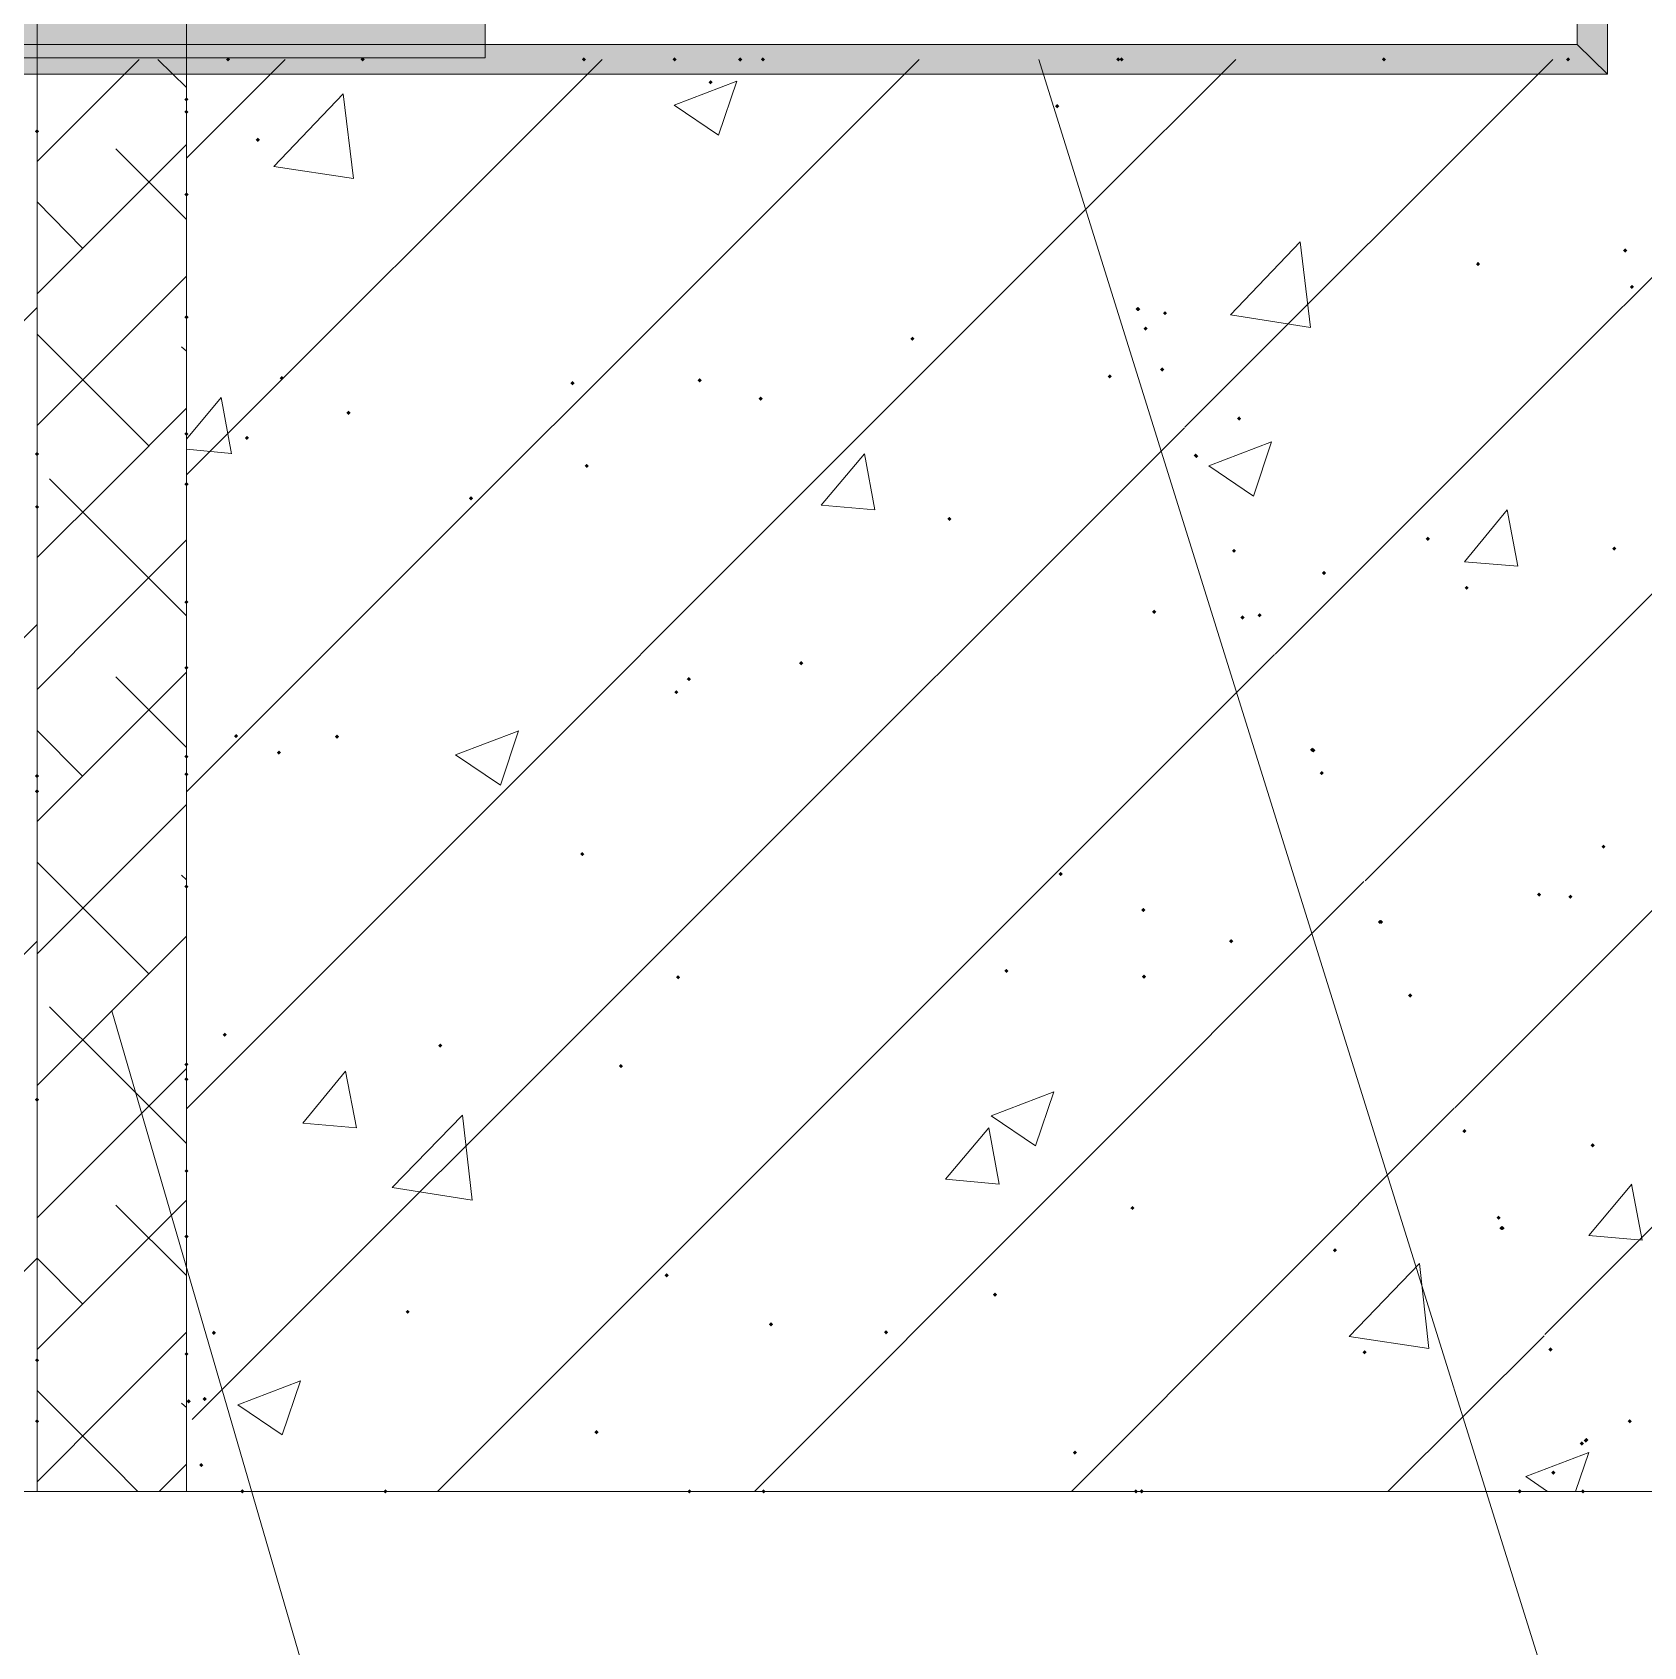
# Model space of a CAD drawing. Header units: millimetres. Extents: x -30643 to 86172, y -19411 to 63186.
# Drawn here: x 45271 to 47259, y -2830 to -837 of the extents above; entities that cross this region are included whole.
import ezdxf

# ---------------------------------------------------------------- set-up
doc = ezdxf.new("R2010")
doc.units = ezdxf.units.MM

msp = doc.modelspace()

# ---------------------------------------------------------------- hatches: boundary and pattern name
h = msp.add_hatch(color=0)
h.dxf.hatch_style = 2
h.paths.add_polyline_path([(47177.3, -743.5), (47214.6, -706.9), (47214.6, -888.4), (47177.3, -851.8)])
h = msp.add_hatch(color=0)
h.dxf.hatch_style = 2
h.paths.add_polyline_path([(43525.2, -868), (43525.2, -720.2), (45829.7, -720.2), (45829.7, -868)])
h = msp.add_hatch(color=0)
h.dxf.hatch_style = 2
h.paths.add_polyline_path([(47177.3, -851.8), (47214.6, -888.4), (43525.2, -888.4), (43525.2, -851.8)])
h = msp.add_hatch(color=0)
h.dxf.hatch_style = 2
h.paths.add_polyline_path([(45512.4, -872.7), (45509.8, -870.1), (45512.4, -867.5), (45515, -870.1)])
h = msp.add_hatch(color=0)
h.dxf.hatch_style = 2
h.paths.add_polyline_path([(45512.4, -872.7), (45509.8, -870.1), (45512.4, -867.5), (45515, -870.1)])
h = msp.add_hatch(color=0)
h.dxf.hatch_style = 2
h.paths.add_polyline_path([(45512.4, -872.7), (45509.8, -870.1), (45512.4, -867.5), (45515, -870.1)])
h = msp.add_hatch(color=0)
h.dxf.hatch_style = 2
h.paths.add_polyline_path([(45678.4, -872.7), (45675.8, -870.1), (45678.4, -867.5), (45681.1, -870.1)])
h = msp.add_hatch(color=0)
h.dxf.hatch_style = 2
h.paths.add_polyline_path([(45678.4, -872.7), (45675.8, -870.1), (45678.4, -867.5), (45681.1, -870.1)])
h = msp.add_hatch(color=0)
h.dxf.hatch_style = 2
h.paths.add_polyline_path([(45951.5, -872.7), (45948.9, -870.1), (45951.5, -867.5), (45954.1, -870.1)])
h = msp.add_hatch(color=0)
h.dxf.hatch_style = 2
h.paths.add_polyline_path([(46063.4, -872.7), (46060.8, -870.1), (46063.4, -867.5), (46066, -870.1)])
h = msp.add_hatch(color=0)
h.dxf.hatch_style = 2
h.paths.add_polyline_path([(46063.4, -872.7), (46060.8, -870.1), (46063.4, -867.5), (46066, -870.1)])
h = msp.add_hatch(color=0)
h.dxf.hatch_style = 2
h.paths.add_polyline_path([(46063.4, -872.7), (46060.8, -870.1), (46063.4, -867.5), (46066, -870.1)])
h = msp.add_hatch(color=0)
h.dxf.hatch_style = 2
h.paths.add_polyline_path([(46144.3, -872.7), (46141.7, -870.1), (46144.3, -867.5), (46146.9, -870.1)])
h = msp.add_hatch(color=0)
h.dxf.hatch_style = 2
h.paths.add_polyline_path([(46172.4, -872.7), (46169.8, -870.1), (46172.4, -867.5), (46175, -870.1)])
h = msp.add_hatch(color=0)
h.dxf.hatch_style = 2
h.paths.add_polyline_path([(46172.4, -872.7), (46169.8, -870.1), (46172.4, -867.5), (46175, -870.1)])
h = msp.add_hatch(color=0)
h.dxf.hatch_style = 2
h.paths.add_polyline_path([(46172.4, -872.7), (46169.8, -870.1), (46172.4, -867.5), (46175, -870.1)])
h = msp.add_hatch(color=0)
h.dxf.hatch_style = 2
h.paths.add_polyline_path([(46610.8, -872.7), (46608.2, -870.1), (46610.8, -867.5), (46613.4, -870.1)])
h = msp.add_hatch(color=0)
h.dxf.hatch_style = 2
h.paths.add_polyline_path([(46615, -872.7), (46612.4, -870.1), (46615, -867.5), (46617.6, -870.1)])
h = msp.add_hatch(color=0)
h.dxf.hatch_style = 2
h.paths.add_polyline_path([(46615, -872.7), (46612.4, -870.1), (46615, -867.5), (46617.6, -870.1)])
h = msp.add_hatch(color=0)
h.dxf.hatch_style = 2
h.paths.add_polyline_path([(46615, -872.7), (46612.4, -870.1), (46615, -867.5), (46617.6, -870.1)])
h = msp.add_hatch(color=0)
h.dxf.hatch_style = 2
h.paths.add_polyline_path([(46938.7, -872.7), (46936.1, -870.1), (46938.7, -867.5), (46941.3, -870.1)])
h = msp.add_hatch(color=0)
h.dxf.hatch_style = 2
h.paths.add_polyline_path([(46938.7, -872.7), (46936.1, -870.1), (46938.7, -867.5), (46941.3, -870.1)])
h = msp.add_hatch(color=0)
h.dxf.hatch_style = 2
h.paths.add_polyline_path([(46938.7, -872.7), (46936.1, -870.1), (46938.7, -867.5), (46941.3, -870.1)])
h = msp.add_hatch(color=0)
h.dxf.hatch_style = 2
h.paths.add_polyline_path([(47166, -872.7), (47163.4, -870.1), (47166, -867.5), (47168.6, -870.1)])
h = msp.add_hatch(color=0)
h.dxf.hatch_style = 2
h.paths.add_polyline_path([(47166, -872.7), (47163.4, -870.1), (47166, -867.5), (47168.6, -870.1)])
h = msp.add_hatch(color=0)
h.dxf.hatch_style = 2
h.paths.add_polyline_path([(47166, -872.7), (47163.4, -870.1), (47166, -867.5), (47168.6, -870.1)])
h = msp.add_hatch(color=0)
h.dxf.hatch_style = 2
h.paths.add_polyline_path([(46107.7, -900.9), (46105.1, -898.3), (46107.7, -895.7), (46110.3, -898.3)])
h = msp.add_hatch(color=0)
h.dxf.hatch_style = 2
h.paths.add_polyline_path([(45461, -922), (45458.4, -919.4), (45461, -916.8), (45463.6, -919.4)])
h = msp.add_hatch(color=0)
h.dxf.hatch_style = 2
h.paths.add_polyline_path([(45461, -922), (45458.4, -919.4), (45461, -916.8), (45463.6, -919.4)])
h = msp.add_hatch(color=0)
h.dxf.hatch_style = 2
h.paths.add_polyline_path([(45461, -922), (45458.4, -919.4), (45461, -916.8), (45463.6, -919.4)])
h = msp.add_hatch(color=0)
h.dxf.hatch_style = 2
h.paths.add_polyline_path([(45461, -937.5), (45458.4, -934.9), (45461, -932.3), (45463.6, -934.9)])
h = msp.add_hatch(color=0)
h.dxf.hatch_style = 2
h.paths.add_polyline_path([(45461, -937.5), (45458.4, -934.9), (45461, -932.3), (45463.6, -934.9)])
h = msp.add_hatch(color=0)
h.dxf.hatch_style = 2
h.paths.add_polyline_path([(46535.5, -930.4), (46532.9, -927.8), (46535.5, -925.2), (46538.1, -927.8)])
h = msp.add_hatch(color=0)
h.dxf.hatch_style = 2
h.paths.add_polyline_path([(46535.5, -930.4), (46532.9, -927.8), (46535.5, -925.2), (46538.1, -927.8)])
h = msp.add_hatch(color=0)
h.dxf.hatch_style = 2
h.paths.add_polyline_path([(46535.5, -930.4), (46532.9, -927.8), (46535.5, -925.2), (46538.1, -927.8)])
h = msp.add_hatch(color=0)
h.dxf.hatch_style = 2
h.paths.add_polyline_path([(45276.6, -961.4), (45274, -958.8), (45276.6, -956.2), (45279.2, -958.8)])
h = msp.add_hatch(color=0)
h.dxf.hatch_style = 2
h.paths.add_polyline_path([(45549, -972), (45546.4, -969.4), (45549, -966.7), (45551.6, -969.4)])
h = msp.add_hatch(color=0)
h.dxf.hatch_style = 2
h.paths.add_polyline_path([(45461, -1039.5), (45458.4, -1036.9), (45461, -1034.3), (45463.6, -1036.9)])
h = msp.add_hatch(color=0)
h.dxf.hatch_style = 2
h.paths.add_polyline_path([(45461, -1039.5), (45458.4, -1036.9), (45461, -1034.3), (45463.6, -1036.9)])
h = msp.add_hatch(color=0)
h.dxf.hatch_style = 2
h.paths.add_polyline_path([(45461, -1039.5), (45458.4, -1036.9), (45461, -1034.3), (45463.6, -1036.9)])
h = msp.add_hatch(color=0)
h.dxf.hatch_style = 2
h.paths.add_polyline_path([(47236.4, -1108.5), (47233.8, -1105.9), (47236.4, -1103.3), (47239, -1105.9)])
h = msp.add_hatch(color=0)
h.dxf.hatch_style = 2
h.paths.add_polyline_path([(47054.8, -1125.4), (47052.2, -1122.8), (47054.8, -1120.1), (47057.4, -1122.8)])
h = msp.add_hatch(color=0)
h.dxf.hatch_style = 2
h.paths.add_polyline_path([(47244.8, -1153.5), (47242.2, -1150.9), (47244.8, -1148.3), (47247.4, -1150.9)])
h = msp.add_hatch(color=0)
h.dxf.hatch_style = 2
h.paths.add_polyline_path([(46634.7, -1180.9), (46632.1, -1178.3), (46634.7, -1175.7), (46637.4, -1178.3)])
h = msp.add_hatch(color=0)
h.dxf.hatch_style = 2
h.paths.add_polyline_path([(46635.5, -1180.9), (46632.8, -1178.3), (46635.5, -1175.7), (46638.1, -1178.3)])
h = msp.add_hatch(color=0)
h.dxf.hatch_style = 2
h.paths.add_polyline_path([(46635.5, -1180.9), (46632.8, -1178.3), (46635.5, -1175.7), (46638.1, -1178.3)])
h = msp.add_hatch(color=0)
h.dxf.hatch_style = 2
h.paths.add_polyline_path([(45461, -1190.8), (45458.4, -1188.2), (45461, -1185.6), (45463.6, -1188.2)])
h = msp.add_hatch(color=0)
h.dxf.hatch_style = 2
h.paths.add_polyline_path([(45461, -1190.8), (45458.4, -1188.2), (45461, -1185.6), (45463.6, -1188.2)])
h = msp.add_hatch(color=0)
h.dxf.hatch_style = 2
h.paths.add_polyline_path([(45461, -1190.8), (45458.4, -1188.2), (45461, -1185.6), (45463.6, -1188.2)])
h = msp.add_hatch(color=0)
h.dxf.hatch_style = 2
h.paths.add_polyline_path([(46668.5, -1185.9), (46665.9, -1183.3), (46668.5, -1180.7), (46671.1, -1183.3)])
h = msp.add_hatch(color=0)
h.dxf.hatch_style = 2
h.paths.add_polyline_path([(46356.8, -1217.5), (46354.2, -1214.9), (46356.8, -1212.3), (46359.4, -1214.9)])
h = msp.add_hatch(color=0)
h.dxf.hatch_style = 2
h.paths.add_polyline_path([(46644.6, -1204.9), (46642, -1202.3), (46644.6, -1199.7), (46647.2, -1202.3)])
h = msp.add_hatch(color=0)
h.dxf.hatch_style = 2
h.paths.add_polyline_path([(46644.6, -1204.9), (46642, -1202.3), (46644.6, -1199.7), (46647.2, -1202.3)])
h = msp.add_hatch(color=0)
h.dxf.hatch_style = 2
h.paths.add_polyline_path([(46644.6, -1204.9), (46642, -1202.3), (46644.6, -1199.7), (46647.2, -1202.3)])
h = msp.add_hatch(color=0)
h.dxf.hatch_style = 2
h.paths.add_polyline_path([(46665, -1255.5), (46662.4, -1252.9), (46665, -1250.3), (46667.6, -1252.9)])
h = msp.add_hatch(color=0)
h.dxf.hatch_style = 2
h.paths.add_polyline_path([(46665, -1255.5), (46662.4, -1252.9), (46665, -1250.3), (46667.6, -1252.9)])
h = msp.add_hatch(color=0)
h.dxf.hatch_style = 2
h.paths.add_polyline_path([(46665, -1255.5), (46662.4, -1252.9), (46665, -1250.3), (46667.6, -1252.9)])
h = msp.add_hatch(color=0)
h.dxf.hatch_style = 2
h.paths.add_polyline_path([(45578.5, -1266.1), (45575.9, -1263.5), (45578.5, -1260.9), (45581.1, -1263.5)])
h = msp.add_hatch(color=0)
h.dxf.hatch_style = 2
h.paths.add_polyline_path([(45937.4, -1272.4), (45934.8, -1269.8), (45937.4, -1267.2), (45940, -1269.8)])
h = msp.add_hatch(color=0)
h.dxf.hatch_style = 2
h.paths.add_polyline_path([(46094.3, -1268.9), (46091.7, -1266.3), (46094.3, -1263.7), (46096.9, -1266.3)])
h = msp.add_hatch(color=0)
h.dxf.hatch_style = 2
h.paths.add_polyline_path([(46600.3, -1264), (46597.7, -1261.4), (46600.3, -1258.8), (46602.9, -1261.4)])
h = msp.add_hatch(color=0)
h.dxf.hatch_style = 2
h.paths.add_polyline_path([(46169.6, -1291.4), (46167, -1288.8), (46169.6, -1286.2), (46172.2, -1288.8)])
h = msp.add_hatch(color=0)
h.dxf.hatch_style = 2
h.paths.add_polyline_path([(45660.9, -1309), (45658.3, -1306.4), (45660.9, -1303.8), (45663.5, -1306.4)])
h = msp.add_hatch(color=0)
h.dxf.hatch_style = 2
h.paths.add_polyline_path([(46760, -1316.1), (46757.4, -1313.5), (46760, -1310.8), (46762.6, -1313.5)])
h = msp.add_hatch(color=0)
h.dxf.hatch_style = 2
h.paths.add_polyline_path([(45461, -1335.1), (45458.4, -1332.4), (45461, -1329.8), (45463.6, -1332.4)])
h = msp.add_hatch(color=0)
h.dxf.hatch_style = 2
h.paths.add_polyline_path([(45461, -1335.1), (45458.4, -1332.4), (45461, -1329.8), (45463.6, -1332.4)])
h = msp.add_hatch(color=0)
h.dxf.hatch_style = 2
h.paths.add_polyline_path([(45535.6, -1340), (45533, -1337.4), (45535.6, -1334.8), (45538.2, -1337.4)])
h = msp.add_hatch(color=0)
h.dxf.hatch_style = 2
h.paths.add_polyline_path([(45276.6, -1359.7), (45274, -1357.1), (45276.6, -1354.5), (45279.2, -1357.1)])
h = msp.add_hatch(color=0)
h.dxf.hatch_style = 2
h.paths.add_polyline_path([(45955, -1374.5), (45952.4, -1371.9), (45955, -1369.3), (45957.6, -1371.9)])
h = msp.add_hatch(color=0)
h.dxf.hatch_style = 2
h.paths.add_polyline_path([(46706.5, -1361.8), (46703.9, -1359.2), (46706.5, -1356.6), (46709.1, -1359.2)])
h = msp.add_hatch(color=0)
h.dxf.hatch_style = 2
h.paths.add_polyline_path([(46706.5, -1361.8), (46703.9, -1359.2), (46706.5, -1356.6), (46709.1, -1359.2)])
h = msp.add_hatch(color=0)
h.dxf.hatch_style = 2
h.paths.add_polyline_path([(46707.2, -1362.5), (46704.6, -1359.9), (46707.2, -1357.3), (46709.8, -1359.9)])
h = msp.add_hatch(color=0)
h.dxf.hatch_style = 2
h.paths.add_polyline_path([(45461, -1397), (45458.4, -1394.4), (45461, -1391.8), (45463.6, -1394.4)])
h = msp.add_hatch(color=0)
h.dxf.hatch_style = 2
h.paths.add_polyline_path([(45461, -1397), (45458.4, -1394.4), (45461, -1391.8), (45463.6, -1394.4)])
h = msp.add_hatch(color=0)
h.dxf.hatch_style = 2
h.paths.add_polyline_path([(45461, -1397), (45458.4, -1394.4), (45461, -1391.8), (45463.6, -1394.4)])
h = msp.add_hatch(color=0)
h.dxf.hatch_style = 2
h.paths.add_polyline_path([(45812.1, -1414.6), (45809.5, -1412), (45812.1, -1409.4), (45814.7, -1412)])
h = msp.add_hatch(color=0)
h.dxf.hatch_style = 2
h.paths.add_polyline_path([(45276.6, -1425.1), (45274, -1422.5), (45276.6, -1419.9), (45279.2, -1422.5)])
h = msp.add_hatch(color=0)
h.dxf.hatch_style = 2
h.paths.add_polyline_path([(46402.5, -1439.9), (46399.9, -1437.3), (46402.5, -1434.7), (46405.1, -1437.3)])
h = msp.add_hatch(color=0)
h.dxf.hatch_style = 2
h.paths.add_polyline_path([(46753.7, -1479.3), (46751.1, -1476.7), (46753.7, -1474.1), (46756.3, -1476.7)])
h = msp.add_hatch(color=0)
h.dxf.hatch_style = 2
h.paths.add_polyline_path([(46753.7, -1479.3), (46751.1, -1476.7), (46753.7, -1474.1), (46756.3, -1476.7)])
h = msp.add_hatch(color=0)
h.dxf.hatch_style = 2
h.paths.add_polyline_path([(46753.7, -1479.3), (46751.1, -1476.7), (46753.7, -1474.1), (46756.3, -1476.7)])
h = msp.add_hatch(color=0)
h.dxf.hatch_style = 2
h.paths.add_polyline_path([(46992.9, -1464.5), (46990.3, -1461.9), (46992.9, -1459.3), (46995.5, -1461.9)])
h = msp.add_hatch(color=0)
h.dxf.hatch_style = 2
h.paths.add_polyline_path([(47223, -1476.5), (47220.4, -1473.9), (47223, -1471.3), (47225.6, -1473.9)])
h = msp.add_hatch(color=0)
h.dxf.hatch_style = 2
h.paths.add_polyline_path([(46864.8, -1506.8), (46862.2, -1504.1), (46864.8, -1501.5), (46867.5, -1504.1)])
h = msp.add_hatch(color=0)
h.dxf.hatch_style = 2
h.paths.add_polyline_path([(47040.8, -1525), (47038.2, -1522.4), (47040.8, -1519.8), (47043.4, -1522.4)])
h = msp.add_hatch(color=0)
h.dxf.hatch_style = 2
h.paths.add_polyline_path([(45461, -1542.6), (45458.4, -1540), (45461, -1537.4), (45463.6, -1540)])
h = msp.add_hatch(color=0)
h.dxf.hatch_style = 2
h.paths.add_polyline_path([(45461, -1542.6), (45458.4, -1540), (45461, -1537.4), (45463.6, -1540)])
h = msp.add_hatch(color=0)
h.dxf.hatch_style = 2
h.paths.add_polyline_path([(46655.2, -1554.6), (46652.5, -1552), (46655.2, -1549.4), (46657.8, -1552)])
h = msp.add_hatch(color=0)
h.dxf.hatch_style = 2
h.paths.add_polyline_path([(46785.3, -1558.8), (46782.7, -1556.2), (46785.3, -1553.6), (46787.9, -1556.2)])
h = msp.add_hatch(color=0)
h.dxf.hatch_style = 2
h.paths.add_polyline_path([(46785.3, -1558.8), (46782.7, -1556.2), (46785.3, -1553.6), (46787.9, -1556.2)])
h = msp.add_hatch(color=0)
h.dxf.hatch_style = 2
h.paths.add_polyline_path([(46785.3, -1558.8), (46782.7, -1556.2), (46785.3, -1553.6), (46787.9, -1556.2)])
h = msp.add_hatch(color=0)
h.dxf.hatch_style = 2
h.paths.add_polyline_path([(46764.2, -1561.6), (46761.6, -1559), (46764.2, -1556.4), (46766.8, -1559)])
h = msp.add_hatch(color=0)
h.dxf.hatch_style = 2
h.paths.add_polyline_path([(46219.6, -1617.9), (46217, -1615.3), (46219.6, -1612.7), (46222.2, -1615.3)])
h = msp.add_hatch(color=0)
h.dxf.hatch_style = 2
h.paths.add_polyline_path([(45461, -1623.6), (45458.4, -1621), (45461, -1618.4), (45463.6, -1621)])
h = msp.add_hatch(color=0)
h.dxf.hatch_style = 2
h.paths.add_polyline_path([(46081, -1637.6), (46078.3, -1635), (46081, -1632.4), (46083.6, -1635)])
h = msp.add_hatch(color=0)
h.dxf.hatch_style = 2
h.paths.add_polyline_path([(46065.5, -1653.8), (46062.9, -1651.2), (46065.5, -1648.6), (46068.1, -1651.2)])
h = msp.add_hatch(color=0)
h.dxf.hatch_style = 2
h.paths.add_polyline_path([(45522.2, -1708), (45519.6, -1705.4), (45522.2, -1702.8), (45524.8, -1705.4)])
h = msp.add_hatch(color=0)
h.dxf.hatch_style = 2
h.paths.add_polyline_path([(45646.8, -1708.7), (45644.2, -1706.1), (45646.8, -1703.5), (45649.4, -1706.1)])
h = msp.add_hatch(color=0)
h.dxf.hatch_style = 2
h.paths.add_polyline_path([(45461, -1733.3), (45458.4, -1730.7), (45461, -1728.1), (45463.6, -1730.7)])
h = msp.add_hatch(color=0)
h.dxf.hatch_style = 2
h.paths.add_polyline_path([(45461, -1733.3), (45458.4, -1730.7), (45461, -1728.1), (45463.6, -1730.7)])
h = msp.add_hatch(color=0)
h.dxf.hatch_style = 2
h.paths.add_polyline_path([(45461, -1733.3), (45458.4, -1730.7), (45461, -1728.1), (45463.6, -1730.7)])
h = msp.add_hatch(color=0)
h.dxf.hatch_style = 2
h.paths.add_polyline_path([(45575, -1728.4), (45572.4, -1725.8), (45575, -1723.2), (45577.6, -1725.8)])
h = msp.add_hatch(color=0)
h.dxf.hatch_style = 2
h.paths.add_polyline_path([(46850.1, -1724.9), (46847.5, -1722.3), (46850.1, -1719.7), (46852.7, -1722.3)])
h = msp.add_hatch(color=0)
h.dxf.hatch_style = 2
h.paths.add_polyline_path([(46851.5, -1725.6), (46848.9, -1723), (46851.5, -1720.4), (46854.1, -1723)])
h = msp.add_hatch(color=0)
h.dxf.hatch_style = 2
h.paths.add_polyline_path([(46851.5, -1725.6), (46848.9, -1723), (46851.5, -1720.4), (46854.1, -1723)])
h = msp.add_hatch(color=0)
h.dxf.hatch_style = 2
h.paths.add_polyline_path([(45276.6, -1757.3), (45274, -1754.7), (45276.6, -1752.1), (45279.2, -1754.7)])
h = msp.add_hatch(color=0)
h.dxf.hatch_style = 2
h.paths.add_polyline_path([(45461, -1755.1), (45458.4, -1752.5), (45461, -1749.9), (45463.6, -1752.5)])
h = msp.add_hatch(color=0)
h.dxf.hatch_style = 2
h.paths.add_polyline_path([(45461, -1755.1), (45458.4, -1752.5), (45461, -1749.9), (45463.6, -1752.5)])
h = msp.add_hatch(color=0)
h.dxf.hatch_style = 2
h.paths.add_polyline_path([(45461, -1755.1), (45458.4, -1752.5), (45461, -1749.9), (45463.6, -1752.5)])
h = msp.add_hatch(color=0)
h.dxf.hatch_style = 2
h.paths.add_polyline_path([(46862, -1753.7), (46859.4, -1751.1), (46862, -1748.5), (46864.6, -1751.1)])
h = msp.add_hatch(color=0)
h.dxf.hatch_style = 2
h.paths.add_polyline_path([(46862, -1753.7), (46859.4, -1751.1), (46862, -1748.5), (46864.6, -1751.1)])
h = msp.add_hatch(color=0)
h.dxf.hatch_style = 2
h.paths.add_polyline_path([(46862, -1753.7), (46859.4, -1751.1), (46862, -1748.5), (46864.6, -1751.1)])
h = msp.add_hatch(color=0)
h.dxf.hatch_style = 2
h.paths.add_polyline_path([(45276.6, -1776.3), (45274, -1773.7), (45276.6, -1771.1), (45279.2, -1773.7)])
h = msp.add_hatch(color=0)
h.dxf.hatch_style = 2
h.paths.add_polyline_path([(45949.4, -1853.7), (45946.8, -1851.1), (45949.4, -1848.5), (45952, -1851.1)])
h = msp.add_hatch(color=0)
h.dxf.hatch_style = 2
h.paths.add_polyline_path([(47209.7, -1844.5), (47207, -1841.9), (47209.7, -1839.3), (47212.3, -1841.9)])
h = msp.add_hatch(color=0)
h.dxf.hatch_style = 2
h.paths.add_polyline_path([(46539.8, -1878.3), (46537.1, -1875.7), (46539.8, -1873.1), (46542.4, -1875.7)])
h = msp.add_hatch(color=0)
h.dxf.hatch_style = 2
h.paths.add_polyline_path([(45461, -1893.8), (45458.4, -1891.2), (45461, -1888.6), (45463.6, -1891.2)])
h = msp.add_hatch(color=0)
h.dxf.hatch_style = 2
h.paths.add_polyline_path([(45461, -1893.8), (45458.4, -1891.2), (45461, -1888.6), (45463.6, -1891.2)])
h = msp.add_hatch(color=0)
h.dxf.hatch_style = 2
h.paths.add_polyline_path([(45461, -1893.8), (45458.4, -1891.2), (45461, -1888.6), (45463.6, -1891.2)])
h = msp.add_hatch(color=0)
h.dxf.hatch_style = 2
h.paths.add_polyline_path([(47130.1, -1903.6), (47127.5, -1901), (47130.1, -1898.4), (47132.7, -1901)])
h = msp.add_hatch(color=0)
h.dxf.hatch_style = 2
h.paths.add_polyline_path([(47168.8, -1906.4), (47166.2, -1903.8), (47168.8, -1901.2), (47171.4, -1903.8)])
h = msp.add_hatch(color=0)
h.dxf.hatch_style = 2
h.paths.add_polyline_path([(46641.8, -1922.6), (46639.2, -1920), (46641.8, -1917.4), (46644.4, -1920)])
h = msp.add_hatch(color=0)
h.dxf.hatch_style = 2
h.paths.add_polyline_path([(46933.8, -1937.4), (46931.2, -1934.8), (46933.8, -1932.2), (46936.4, -1934.8)])
h = msp.add_hatch(color=0)
h.dxf.hatch_style = 2
h.paths.add_polyline_path([(46933.8, -1937.4), (46931.2, -1934.8), (46933.8, -1932.2), (46936.4, -1934.8)])
h = msp.add_hatch(color=0)
h.dxf.hatch_style = 2
h.paths.add_polyline_path([(46935.2, -1937.4), (46932.6, -1934.8), (46935.2, -1932.2), (46937.8, -1934.8)])
h = msp.add_hatch(color=0)
h.dxf.hatch_style = 2
h.paths.add_polyline_path([(46750.2, -1961.3), (46747.5, -1958.7), (46750.2, -1956.1), (46752.8, -1958.7)])
h = msp.add_hatch(color=0)
h.dxf.hatch_style = 2
h.paths.add_polyline_path([(46472.9, -1997.9), (46470.3, -1995.3), (46472.9, -1992.7), (46475.5, -1995.3)])
h = msp.add_hatch(color=0)
h.dxf.hatch_style = 2
h.paths.add_polyline_path([(46067.6, -2005.7), (46065, -2003.1), (46067.6, -2000.5), (46070.2, -2003.1)])
h = msp.add_hatch(color=0)
h.dxf.hatch_style = 2
h.paths.add_polyline_path([(46642.5, -2005), (46639.9, -2002.4), (46642.5, -1999.7), (46645.1, -2002.4)])
h = msp.add_hatch(color=0)
h.dxf.hatch_style = 2
h.paths.add_polyline_path([(46971.1, -2028.2), (46968.5, -2025.6), (46971.1, -2023), (46973.7, -2025.6)])
h = msp.add_hatch(color=0)
h.dxf.hatch_style = 2
h.paths.add_polyline_path([(46971.1, -2028.2), (46968.5, -2025.6), (46971.1, -2023), (46973.7, -2025.6)])
h = msp.add_hatch(color=0)
h.dxf.hatch_style = 2
h.paths.add_polyline_path([(46971.1, -2028.2), (46968.5, -2025.6), (46971.1, -2023), (46973.7, -2025.6)])
h = msp.add_hatch(color=0)
h.dxf.hatch_style = 2
h.paths.add_polyline_path([(45508.2, -2076.7), (45505.6, -2074.1), (45508.2, -2071.5), (45510.8, -2074.1)])
h = msp.add_hatch(color=0)
h.dxf.hatch_style = 2
h.paths.add_polyline_path([(45774.1, -2090.1), (45771.5, -2087.5), (45774.1, -2084.9), (45776.8, -2087.5)])
h = msp.add_hatch(color=0)
h.dxf.hatch_style = 2
h.paths.add_polyline_path([(45461, -2113.3), (45458.4, -2110.7), (45461, -2108.1), (45463.6, -2110.7)])
h = msp.add_hatch(color=0)
h.dxf.hatch_style = 2
h.paths.add_polyline_path([(45461, -2113.3), (45458.4, -2110.7), (45461, -2108.1), (45463.6, -2110.7)])
h = msp.add_hatch(color=0)
h.dxf.hatch_style = 2
h.paths.add_polyline_path([(45461, -2113.3), (45458.4, -2110.7), (45461, -2108.1), (45463.6, -2110.7)])
h = msp.add_hatch(color=0)
h.dxf.hatch_style = 2
h.paths.add_polyline_path([(45997.2, -2115.4), (45994.6, -2112.8), (45997.2, -2110.2), (45999.8, -2112.8)])
h = msp.add_hatch(color=0)
h.dxf.hatch_style = 2
h.paths.add_polyline_path([(45461, -2131.6), (45458.4, -2129), (45461, -2126.4), (45463.6, -2129)])
h = msp.add_hatch(color=0)
h.dxf.hatch_style = 2
h.paths.add_polyline_path([(45276.6, -2157), (45274, -2154.3), (45276.6, -2151.7), (45279.2, -2154.3)])
h = msp.add_hatch(color=0)
h.dxf.hatch_style = 2
h.paths.add_polyline_path([(47038, -2195.7), (47035.4, -2193), (47038, -2190.4), (47040.6, -2193)])
h = msp.add_hatch(color=0)
h.dxf.hatch_style = 2
h.paths.add_polyline_path([(47038, -2195.7), (47035.4, -2193), (47038, -2190.4), (47040.6, -2193)])
h = msp.add_hatch(color=0)
h.dxf.hatch_style = 2
h.paths.add_polyline_path([(47038, -2195.7), (47035.4, -2193), (47038, -2190.4), (47040.6, -2193)])
h = msp.add_hatch(color=0)
h.dxf.hatch_style = 2
h.paths.add_polyline_path([(47196.3, -2213.2), (47193.7, -2210.6), (47196.3, -2208), (47198.9, -2210.6)])
h = msp.add_hatch(color=0)
h.dxf.hatch_style = 2
h.paths.add_polyline_path([(45461, -2244.9), (45458.4, -2242.3), (45461, -2239.7), (45463.6, -2242.3)])
h = msp.add_hatch(color=0)
h.dxf.hatch_style = 2
h.paths.add_polyline_path([(45461, -2244.9), (45458.4, -2242.3), (45461, -2239.7), (45463.6, -2242.3)])
h = msp.add_hatch(color=0)
h.dxf.hatch_style = 2
h.paths.add_polyline_path([(45461, -2244.9), (45458.4, -2242.3), (45461, -2239.7), (45463.6, -2242.3)])
h = msp.add_hatch(color=0)
h.dxf.hatch_style = 2
h.paths.add_polyline_path([(46628.4, -2290.6), (46625.8, -2288), (46628.4, -2285.4), (46631, -2288)])
h = msp.add_hatch(color=0)
h.dxf.hatch_style = 2
h.paths.add_polyline_path([(47080.2, -2302.6), (47077.6, -2300), (47080.2, -2297.4), (47082.8, -2300)])
h = msp.add_hatch(color=0)
h.dxf.hatch_style = 2
h.paths.add_polyline_path([(47080.2, -2302.6), (47077.6, -2300), (47080.2, -2297.4), (47082.8, -2300)])
h = msp.add_hatch(color=0)
h.dxf.hatch_style = 2
h.paths.add_polyline_path([(47080.2, -2302.6), (47077.6, -2300), (47080.2, -2297.4), (47082.8, -2300)])
h = msp.add_hatch(color=0)
h.dxf.hatch_style = 2
h.paths.add_polyline_path([(47083.7, -2315.3), (47081.1, -2312.7), (47083.7, -2310.1), (47086.3, -2312.7)])
h = msp.add_hatch(color=0)
h.dxf.hatch_style = 2
h.paths.add_polyline_path([(47085.1, -2315.3), (47082.5, -2312.7), (47085.1, -2310.1), (47087.7, -2312.7)])
h = msp.add_hatch(color=0)
h.dxf.hatch_style = 2
h.paths.add_polyline_path([(47085.1, -2315.3), (47082.5, -2312.7), (47085.1, -2310.1), (47087.7, -2312.7)])
h = msp.add_hatch(color=0)
h.dxf.hatch_style = 2
h.paths.add_polyline_path([(45461, -2325.8), (45458.4, -2323.2), (45461, -2320.6), (45463.6, -2323.2)])
h = msp.add_hatch(color=0)
h.dxf.hatch_style = 2
h.paths.add_polyline_path([(45461, -2325.8), (45458.4, -2323.2), (45461, -2320.6), (45463.6, -2323.2)])
h = msp.add_hatch(color=0)
h.dxf.hatch_style = 2
h.paths.add_polyline_path([(45461, -2325.8), (45458.4, -2323.2), (45461, -2320.6), (45463.6, -2323.2)])
h = msp.add_hatch(color=0)
h.dxf.hatch_style = 2
h.paths.add_polyline_path([(46878.2, -2342.7), (46875.6, -2340.1), (46878.2, -2337.5), (46880.8, -2340.1)])
h = msp.add_hatch(color=0)
h.dxf.hatch_style = 2
h.paths.add_polyline_path([(46053.5, -2373.7), (46050.9, -2371.1), (46053.5, -2368.5), (46056.1, -2371.1)])
h = msp.add_hatch(color=0)
h.dxf.hatch_style = 2
h.paths.add_polyline_path([(46458.8, -2397.6), (46456.2, -2395), (46458.8, -2392.4), (46461.4, -2395)])
h = msp.add_hatch(color=0)
h.dxf.hatch_style = 2
h.paths.add_polyline_path([(45734, -2418.7), (45731.4, -2416.1), (45734, -2413.5), (45736.6, -2416.1)])
h = msp.add_hatch(color=0)
h.dxf.hatch_style = 2
h.paths.add_polyline_path([(46182.3, -2434.2), (46179.7, -2431.6), (46182.3, -2429), (46184.9, -2431.6)])
h = msp.add_hatch(color=0)
h.dxf.hatch_style = 2
h.paths.add_polyline_path([(45494.8, -2444.8), (45492.2, -2442.2), (45494.8, -2439.5), (45497.4, -2442.2)])
h = msp.add_hatch(color=0)
h.dxf.hatch_style = 2
h.paths.add_polyline_path([(46324.4, -2444.1), (46321.8, -2441.4), (46324.4, -2438.8), (46327, -2441.4)])
h = msp.add_hatch(color=0)
h.dxf.hatch_style = 2
h.paths.add_polyline_path([(45461, -2470.8), (45458.4, -2468.2), (45461, -2465.6), (45463.6, -2468.2)])
h = msp.add_hatch(color=0)
h.dxf.hatch_style = 2
h.paths.add_polyline_path([(45461, -2470.8), (45458.4, -2468.2), (45461, -2465.6), (45463.6, -2468.2)])
h = msp.add_hatch(color=0)
h.dxf.hatch_style = 2
h.paths.add_polyline_path([(45461, -2470.8), (45458.4, -2468.2), (45461, -2465.6), (45463.6, -2468.2)])
h = msp.add_hatch(color=0)
h.dxf.hatch_style = 2
h.paths.add_polyline_path([(46914.8, -2468.7), (46912.2, -2466.1), (46914.8, -2463.5), (46917.4, -2466.1)])
h = msp.add_hatch(color=0)
h.dxf.hatch_style = 2
h.paths.add_polyline_path([(47144.2, -2465.2), (47141.6, -2462.6), (47144.2, -2460), (47146.8, -2462.6)])
h = msp.add_hatch(color=0)
h.dxf.hatch_style = 2
h.paths.add_polyline_path([(47144.2, -2465.2), (47141.6, -2462.6), (47144.2, -2460), (47146.8, -2462.6)])
h = msp.add_hatch(color=0)
h.dxf.hatch_style = 2
h.paths.add_polyline_path([(47144.2, -2465.2), (47141.6, -2462.6), (47144.2, -2460), (47146.8, -2462.6)])
h = msp.add_hatch(color=0)
h.dxf.hatch_style = 2
h.paths.add_polyline_path([(45276.6, -2478.5), (45274, -2475.9), (45276.6, -2473.3), (45279.2, -2475.9)])
h = msp.add_hatch(color=0)
h.dxf.hatch_style = 2
h.paths.add_polyline_path([(45276.6, -2478.5), (45274, -2475.9), (45276.6, -2473.3), (45279.2, -2475.9)])
h = msp.add_hatch(color=0)
h.dxf.hatch_style = 2
h.paths.add_polyline_path([(45463.8, -2529.2), (45461.2, -2526.6), (45463.8, -2524), (45466.4, -2526.6)])
h = msp.add_hatch(color=0)
h.dxf.hatch_style = 2
h.paths.add_polyline_path([(45483.5, -2526.4), (45480.9, -2523.8), (45483.5, -2521.2), (45486.1, -2523.8)])
h = msp.add_hatch(color=0)
h.dxf.hatch_style = 2
h.paths.add_polyline_path([(45276.6, -2553.8), (45274, -2551.2), (45276.6, -2548.6), (45279.2, -2551.2)])
h = msp.add_hatch(color=0)
h.dxf.hatch_style = 2
h.paths.add_polyline_path([(45276.6, -2553.8), (45274, -2551.2), (45276.6, -2548.6), (45279.2, -2551.2)])
h = msp.add_hatch(color=0)
h.dxf.hatch_style = 2
h.paths.add_polyline_path([(47242, -2553.8), (47239.4, -2551.2), (47242, -2548.6), (47244.6, -2551.2)])
h = msp.add_hatch(color=0)
h.dxf.hatch_style = 2
h.paths.add_polyline_path([(45967, -2567.2), (45964.4, -2564.6), (45967, -2562), (45969.6, -2564.6)])
h = msp.add_hatch(color=0)
h.dxf.hatch_style = 2
h.paths.add_polyline_path([(46557.3, -2592.5), (46554.7, -2589.9), (46557.3, -2587.3), (46559.9, -2589.9)])
h = msp.add_hatch(color=0)
h.dxf.hatch_style = 2
h.paths.add_polyline_path([(47182.9, -2581.3), (47180.3, -2578.7), (47182.9, -2576.1), (47185.5, -2578.7)])
h = msp.add_hatch(color=0)
h.dxf.hatch_style = 2
h.paths.add_polyline_path([(47187.8, -2577.8), (47185.2, -2575.1), (47187.8, -2572.5), (47190.4, -2575.1)])
h = msp.add_hatch(color=0)
h.dxf.hatch_style = 2
h.paths.add_polyline_path([(47187.8, -2577.8), (47185.2, -2575.1), (47187.8, -2572.5), (47190.4, -2575.1)])
h = msp.add_hatch(color=0)
h.dxf.hatch_style = 2
h.paths.add_polyline_path([(47188.5, -2577), (47185.9, -2574.4), (47188.5, -2571.8), (47191.1, -2574.4)])
h = msp.add_hatch(color=0)
h.dxf.hatch_style = 2
h.paths.add_polyline_path([(45479.3, -2608), (45476.7, -2605.4), (45479.3, -2602.8), (45481.9, -2605.4)])
h = msp.add_hatch(color=0)
h.dxf.hatch_style = 2
h.paths.add_polyline_path([(45479.3, -2608), (45476.7, -2605.4), (45479.3, -2602.8), (45481.9, -2605.4)])
h = msp.add_hatch(color=0)
h.dxf.hatch_style = 2
h.paths.add_polyline_path([(47147.7, -2617.2), (47145.1, -2614.6), (47147.7, -2611.9), (47150.3, -2614.6)])
h = msp.add_hatch(color=0)
h.dxf.hatch_style = 2
h.paths.add_polyline_path([(45530, -2640.4), (45527.4, -2637.8), (45530, -2635.2), (45532.6, -2637.8)])
h = msp.add_hatch(color=0)
h.dxf.hatch_style = 2
h.paths.add_polyline_path([(45706.6, -2640.4), (45704, -2637.8), (45706.6, -2635.2), (45709.2, -2637.8)])
h = msp.add_hatch(color=0)
h.dxf.hatch_style = 2
h.paths.add_polyline_path([(46081.7, -2640.4), (46079.1, -2637.8), (46081.7, -2635.2), (46084.3, -2637.8)])
h = msp.add_hatch(color=0)
h.dxf.hatch_style = 2
h.paths.add_polyline_path([(46173.1, -2640.4), (46170.5, -2637.8), (46173.1, -2635.2), (46175.7, -2637.8)])
h = msp.add_hatch(color=0)
h.dxf.hatch_style = 2
h.paths.add_polyline_path([(46173.1, -2640.4), (46170.5, -2637.8), (46173.1, -2635.2), (46175.7, -2637.8)])
h = msp.add_hatch(color=0)
h.dxf.hatch_style = 2
h.paths.add_polyline_path([(46632.6, -2640.4), (46630, -2637.8), (46632.6, -2635.2), (46635.2, -2637.8)])
h = msp.add_hatch(color=0)
h.dxf.hatch_style = 2
h.paths.add_polyline_path([(46639.7, -2640.4), (46637.1, -2637.8), (46639.7, -2635.2), (46642.3, -2637.8)])
h = msp.add_hatch(color=0)
h.dxf.hatch_style = 2
h.paths.add_polyline_path([(46639.7, -2640.4), (46637.1, -2637.8), (46639.7, -2635.2), (46642.3, -2637.8)])
h = msp.add_hatch(color=0)
h.dxf.hatch_style = 2
h.paths.add_polyline_path([(46639.7, -2640.4), (46637.1, -2637.8), (46639.7, -2635.2), (46642.3, -2637.8)])
h = msp.add_hatch(color=0)
h.dxf.hatch_style = 2
h.paths.add_polyline_path([(47106.2, -2640.4), (47103.6, -2637.8), (47106.2, -2635.2), (47108.8, -2637.8)])
h = msp.add_hatch(color=0)
h.dxf.hatch_style = 2
h.paths.add_polyline_path([(47106.2, -2640.4), (47103.6, -2637.8), (47106.2, -2635.2), (47108.8, -2637.8)])
h = msp.add_hatch(color=0)
h.dxf.hatch_style = 2
h.paths.add_polyline_path([(47106.2, -2640.4), (47103.6, -2637.8), (47106.2, -2635.2), (47108.8, -2637.8)])
h = msp.add_hatch(color=0)
h.dxf.hatch_style = 2
h.paths.add_polyline_path([(47184.3, -2640.4), (47181.7, -2637.8), (47184.3, -2635.2), (47186.9, -2637.8)])

# ---------------------------------------------------------------- linework, layer by layer
at = {"color": 0, "lineweight": 0}
for points in [[(45276.6, 1049.5), (45276.6, -2637.8)], [(45461, 1049.5), (45461, -2637.8)], [(46804.3, -1604.1), (49382.6, 974.2)], [(46915.5, -1884.1), (49382.6, 583)], [(47026, -2164.2), (49382.6, 192.4)], [(47137.2, -2444.3), (49382.6, -198.8)], [(45368.8, -903.9), (45402.6, -870.1)], [(45461, -904.6), (45425.8, -870.1)], [(45461, -991.9), (45582.7, -870.1)], [(45461, -1383.1), (45974, -870.1)], [(45461, -1774.4), (46365.2, -870.1)], [(46513, -870.1), (47903.5, -5323.7)], [(46582, -1043.9), (46755.8, -870.1)], [(46693.2, -1324), (47147, -870.1)], [(45276.6, -996.1), (45368.8, -903.9)], [(45568.7, -1002.4), (45654.5, -912.4)], [(45667.2, -1017.2), (45654.5, -912.4)], [(46062.7, -926.4), (46140.1, -896.9)], [(46117.5, -963.7), (46140.1, -896.9)], [(46062.7, -926.4), (46117.5, -963.7)], [(45368.8, -1067.2), (45461, -975)], [(45461, -1067.9), (45373.8, -980.6)], [(45568.7, -1002.4), (45667.2, -1017.2)], [(45332.9, -1103.1), (45276.6, -1046.1)], [(45461, -2165.6), (46582, -1043.9)], [(45276.6, -1159.3), (45368.8, -1067.2)], [(46749.4, -1185.4), (46835.3, -1095.3)], [(46848, -1200.9), (46835.3, -1095.3)], [(45368.8, -1229.7), (45461, -1137.5)], [(43815.1, -2637.8), (45276.6, -1176.2)], [(46749.4, -1185.4), (46848, -1200.9)], [(45368.8, -1301.5), (45276.6, -1209.3)], [(45276.6, -1321.9), (45368.8, -1229.7)], [(45461, -1230.4), (45454.7, -1224.8)], [(45461, -1338.8), (45503.9, -1287.4)], [(45516.6, -1357.1), (45503.9, -1287.4)], [(45368.8, -1393), (45461, -1300.8)], [(45414.6, -1347.2), (45368.8, -1301.5)], [(45468, -2549.1), (46692.4, -1324.7)], [(45461, -1351.4), (45516.6, -1356.4)], [(46722.7, -1371.9), (46800.1, -1342.3)], [(46777.6, -1409.2), (46800.1, -1342.3)], [(46244.2, -1420.4), (46297.7, -1357.1)], [(46310.4, -1426), (46297.7, -1357.1)], [(46722.7, -1371.9), (46777.6, -1409.2)], [(45276.6, -1485.1), (45368.8, -1393)], [(45368.8, -1464.7), (45292.1, -1388)], [(46244.2, -1420.4), (46310.4, -1426)], [(47038, -1490.1), (47090.7, -1426)], [(47104.1, -1495.7), (47090.7, -1426)], [(45368.8, -1555.5), (45461, -1463.3)], [(45461, -1556.9), (45368.8, -1464.7)], [(47038, -1490.1), (47104.1, -1495.7)], [(44206.4, -2637.8), (45276.6, -1567.5)], [(45276.6, -1647.7), (45368.8, -1555.5)], [(45770.6, -2637.8), (46803.6, -1604.8)], [(45368.8, -1718.8), (45461, -1626.6)], [(45461, -1719.5), (45373.8, -1632.2)], [(45332.9, -1754.7), (45276.6, -1698.4)], [(45793.1, -1728.6), (45871.3, -1699.1)], [(45848.7, -1765.9), (45870.6, -1699.1)], [(45276.6, -1811), (45368.8, -1718.8)], [(45793.1, -1728.6), (45848.7, -1765.9)], [(45368.8, -1882), (45461, -1789.8)], [(45368.8, -1953.1), (45276.6, -1860.9)], [(45276.6, -1974.2), (45368.8, -1882)], [(45461, -1882.7), (45454.7, -1877.1)], [(46161.9, -2637.8), (46914.1, -1884.8)], [(45368.8, -2044.6), (45461, -1952.4)], [(44597.6, -2637.8), (45276.6, -1958.7)], [(45414.6, -1998.8), (45368.8, -1953.1)], [(45276.6, -2136.8), (45368.8, -2044.6)], [(45368.8, -2116.3), (45292.1, -2039.6)], [(46625.6, -6364.5), (45368.8, -2044.6)], [(45368.8, -2207.8), (45461, -2115.6)], [(45461, -2208.5), (45368.8, -2116.3)], [(45604.6, -2183.2), (45657.3, -2119.2)], [(45670.7, -2188.8), (45657.3, -2119.2)], [(46453.9, -2174), (46531.3, -2144.5)], [(46508.8, -2211.3), (46531.3, -2144.5)], [(46553.1, -2637.8), (47025.3, -2164.9)], [(45604.6, -2183.2), (45670.7, -2188.8)], [(45715, -2262.7), (45801.6, -2173.3)], [(45813.6, -2278.2), (45801.6, -2173.3)], [(46397.6, -2252.2), (46451.1, -2188.8)], [(46463.8, -2258.5), (46451.1, -2188.8)], [(46453.9, -2174), (46508.8, -2211.3)], [(45276.6, -2300), (45368.8, -2207.8)], [(45715, -2262.7), (45813.6, -2278.2)], [(46397.6, -2252.2), (46463.8, -2258.5)], [(47191.4, -2321.8), (47244.8, -2258.5)], [(47257.5, -2327.5), (47244.1, -2258.5)], [(45368.8, -2370.4), (45461, -2278.2)], [(45461, -2371.1), (45373.8, -2284.5)], [(47191.4, -2321.8), (47257.5, -2327.5)], [(44988.1, -2637.8), (45276.6, -2350)], [(45332.9, -2406.3), (45276.6, -2350)], [(45276.6, -2462.6), (45368.8, -2370.4)], [(46895.8, -2446.4), (46982.4, -2356.3)], [(46994.3, -2461.2), (46982.4, -2356.3)], [(45368.8, -2533.6), (45461, -2441.4)], [(46895.8, -2446.4), (46994.3, -2461.2)], [(46943.7, -2637.8), (47136.5, -2445.7)], [(45524.3, -2530.8), (45601.7, -2501.3)], [(45579.2, -2568.1), (45601.7, -2501.3)], [(45368.8, -2605.4), (45276.6, -2513.2)], [(45461, -2534.3), (45454.7, -2528.7)], [(45524.3, -2530.8), (45579.2, -2568.1)], [(45276.6, -2625.8), (45368.8, -2533.6)], [(47114, -2619.5), (47191.4, -2589.9)], [(47175.2, -2637.8), (47191.4, -2589.9)], [(45401.2, -2637.8), (45368.8, -2605.4)], [(45427.2, -2637.8), (45461, -2604)], [(47114, -2619.5), (47140.7, -2637.8)], [(41354.3, -2637.8), (49382.6, -2637.8)]]:
    msp.add_lwpolyline(points, dxfattribs=at)
for points in [[(47177.3, -743.5), (47214.6, -706.9), (47214.6, -888.4), (47177.3, -851.8)], [(43525.2, -868), (43525.2, -720.2), (45829.7, -720.2), (45829.7, -868)], [(47177.3, -851.8), (47214.6, -888.4), (43525.2, -888.4), (43525.2, -851.8)]]:
    msp.add_lwpolyline(points, close=True, dxfattribs=at)

doc.saveas('drawing.dxf')
